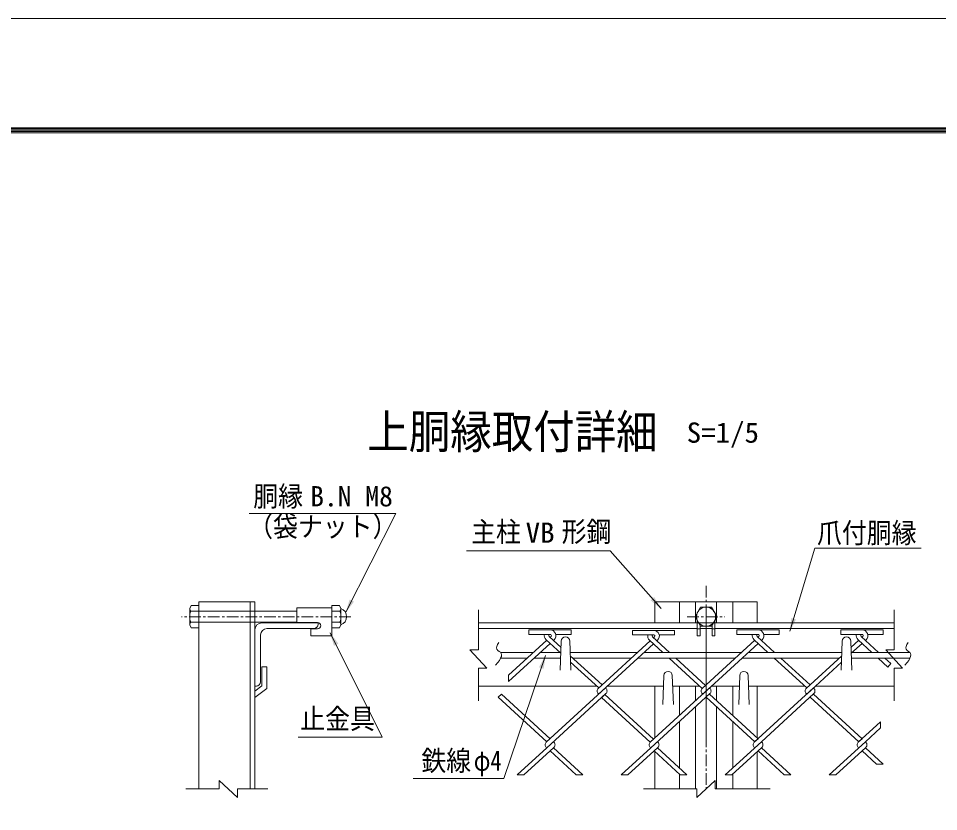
# Model space of a CAD drawing. Units: millimetres, scale not verified, with parts at other scales. Extents: x -4455 to 4455, y -3150 to 3150.
# Drawn here: x 747 to 2712, y 1457 to 3150 of the extents above; entities that cross this region are included whole.
import ezdxf
from ezdxf.enums import TextEntityAlignment as Align

# ---------------------------------------------------------------- set-up
doc = ezdxf.new("R2010")
doc.units = ezdxf.units.MM
doc.header["$LTSCALE"] = 20
doc.linetypes.add('DASHED', pattern=[7.5, 6, -1.5])
doc.linetypes.add('USER1', pattern=[2, 1.25, -0.25, 0.25, -0.25])
doc.layers.add('0-4_7詳細', color=7, linetype='Continuous', lineweight=18)
doc.layers.add('0-F_D-TTL', color=7, linetype='Continuous', lineweight=18)
doc.styles.add('ＭＳ ゴシック', font='')
doc.styles.get('ＭＳ ゴシック').set_extended_font_data('MS Gothic')

msp = doc.modelspace()

# ---------------------------------------------------------------- linework, layer by layer
at = {"layer": '0-4_7詳細', "color": 1, "linetype": 'USER1'}
for p, q in [((2214.95, 1939.34), (2214.95, 1505.41)), ((1456.43, 1873.19), (1094.64, 1873.19)), ((2174.66, 1873.19), (2255.3, 1873.19)), ((2214.95, 1874.74), (2214.95, 1609.17))]:
    msp.add_line(p, q, dxfattribs=at)
at = {"layer": '0-4_7詳細'}
for p, q in [((1115.88, 1896.71), (1131.75, 1896.71)), ((1131.75, 1904.84), (1131.75, 1505.41)), ((1251.75, 1904.84), (1131.75, 1904.84)), ((1241.25, 1904.84), (1241.25, 1505.41)), ((1251.75, 1904.84), (1251.75, 1505.41)), ((1341.18, 1892.15), (1416.18, 1892.15)), ((1341.18, 1892.15), (1341.18, 1860.65)), ((1416.18, 1849.67), (1416.18, 1896.71)), ((1416.18, 1892.15), (1416.18, 1832.15)), ((1435.38, 1855.43), (1435.38, 1890.95)), ((2105.45, 1904.84), (2105.45, 1859.84)), ((2324.45, 1904.84), (2105.45, 1904.84)), ((2157.95, 1904.84), (2157.95, 1859.84)), ((2192.45, 1904.84), (2192.45, 1859.84)), ((2237.45, 1904.84), (2237.45, 1859.84)), ((2271.95, 1904.84), (2271.95, 1859.84)), ((2324.45, 1904.84), (2324.45, 1859.84)), ((1114.61, 1885.19), (1131.75, 1885.19)), ((1251.75, 1885.19), (1341.18, 1885.19)), ((1433.32, 1885.19), (1416.18, 1885.19)), ((1112.55, 1855.43), (1115.88, 1849.67)), ((1114.61, 1861.19), (1131.75, 1861.19)), ((1251.75, 1861.19), (1341.18, 1861.19)), ((1277.25, 1847.84), (1377.75, 1847.84)), ((1341.18, 1860.65), (1385.43, 1860.65)), ((1371.18, 1847.15), (1385.43, 1847.15)), ((1371.18, 1847.15), (1371.18, 1832.15)), ((1433.32, 1861.19), (1416.18, 1861.19)), ((1432.05, 1849.67), (1416.18, 1849.67)), ((1435.38, 1855.43), (1432.05, 1849.67)), ((2196.2, 1859.84), (1728.87, 1859.84)), ((2196.2, 1847.84), (1728.87, 1847.84)), ((2079.95, 1859.84), (2349.95, 1859.84)), ((2196.2, 1864.93), (2196.2, 1832.15)), ((2198.67, 1860.65), (2196.2, 1860.65)), ((2202.2, 1847.15), (2196.2, 1847.15)), ((2230.77, 1859.84), (2199.14, 1859.84)), ((2227.7, 1847.84), (2202.2, 1847.84)), ((2227.7, 1854.54), (2227.7, 1832.15)), ((2227.7, 1847.15), (2233.7, 1847.15)), ((2231.23, 1860.65), (2233.7, 1860.65)), ((2233.7, 1864.93), (2233.7, 1832.15)), ((2616.53, 1859.84), (2233.7, 1859.84)), ((2616.53, 1847.84), (2233.7, 1847.84)), ((1251.75, 1724.84), (1251.75, 1844.84)), ((1263.75, 1733.84), (1263.75, 1834.34)), ((1371.18, 1832.15), (1416.18, 1832.15)), ((1881.91, 1829.23), (1883.97, 1831.12)), ((2147.87, 1843.9), (2147.87, 1834.3)), ((2227.7, 1832.15), (2233.7, 1832.15)), ((1903.7, 1759.34), (1905.95, 1820.84)), ((1926.2, 1759.34), (1923.93, 1821.5)), ((2503.7, 1759.34), (2505.95, 1820.84)), ((2526.2, 1759.34), (2523.95, 1820.84)), ((1846.56, 1796.84), (1776.06, 1796.84)), ((1903.05, 1796.84), (1860.77, 1796.84)), ((2068.59, 1796.84), (1924.83, 1796.84)), ((2290.62, 1796.84), (2082.8, 1796.84)), ((2505.08, 1796.84), (2304.83, 1796.84)), ((2650.06, 1796.84), (2526.86, 1796.84)), ((1833.47, 1784.84), (1776.59, 1784.84)), ((1904.64, 1784.84), (1847.68, 1784.84)), ((2055.49, 1784.84), (1930.36, 1784.84)), ((2277.52, 1784.84), (2069.7, 1784.84)), ((2499.55, 1784.84), (2291.73, 1784.84)), ((2650.6, 1784.84), (2525.27, 1784.84)), ((1266.4, 1766.38), (1266.4, 1725.37)), ((1276.9, 1766.38), (1266.4, 1766.38)), ((1276.9, 1766.38), (1276.9, 1720.22)), ((2122.7, 1685.84), (2124.95, 1747.34)), ((2145.2, 1685.84), (2142.95, 1747.34)), ((2284.7, 1685.84), (2286.95, 1747.34)), ((2307.2, 1685.84), (2304.95, 1747.34)), ((1251.75, 1714.05), (1266.4, 1725.37)), ((1251.75, 1724.84), (1254.75, 1724.84)), ((1251.75, 1700.78), (1276.9, 1720.22)), ((1981.63, 1724.84), (1728.87, 1724.84)), ((2124.13, 1724.84), (2004.23, 1724.84)), ((2105.45, 1724.84), (2105.45, 1614.15)), ((2201.51, 1724.84), (2143.78, 1724.84)), ((2157.95, 1724.84), (2157.95, 1662.25)), ((2192.45, 1724.84), (2192.45, 1693.87)), ((2286.13, 1724.84), (2226.25, 1724.84)), ((2237.45, 1724.84), (2237.45, 1693.87)), ((2271.95, 1724.84), (2271.95, 1662.25)), ((2425.68, 1724.84), (2305.78, 1724.84)), ((2324.45, 1724.84), (2324.45, 1614.15)), ((2616.53, 1724.84), (2448.28, 1724.84)), ((2192.45, 1680.85), (2192.45, 1505.41)), ((2237.45, 1680.85), (2237.45, 1505.41)), ((2157.95, 1649.23), (2157.95, 1550.24)), ((2271.95, 1649.23), (2271.95, 1550.24)), ((2105.45, 1585.33), (2105.45, 1505.41)), ((2324.45, 1585.33), (2324.45, 1505.41)), ((2157.95, 1537.22), (2157.95, 1505.41)), ((2271.95, 1537.22), (2271.95, 1505.41))]:
    msp.add_line(p, q, dxfattribs=at)
at = {"layer": '0-4_7詳細', "color": 4}
for p, q in [((1728.87, 1802.28), (1728.87, 1887.86)), ((2616.53, 1802.28), (2616.53, 1887.86)), ((2598.53, 1802.28), (2634.53, 1763.5)), ((2616.53, 1802.28), (2598.53, 1802.28)), ((1728.87, 1763.5), (1728.87, 1693.31)), ((1728.87, 1763.5), (1746.87, 1763.5)), ((2616.53, 1763.5), (2634.53, 1763.5)), ((2616.53, 1763.5), (2616.53, 1693.31)), ((1175.55, 1505.41), (1175.55, 1523.41)), ((1214.32, 1487.41), (1175.55, 1523.41)), ((2195.57, 1487.41), (2234.34, 1523.41)), ((2234.34, 1505.41), (2234.34, 1523.41)), ((1175.55, 1505.41), (1103.99, 1505.41)), ((1214.32, 1505.41), (1279.6, 1505.41)), ((1214.32, 1505.41), (1214.32, 1487.41)), ((2195.57, 1505.41), (2081.63, 1505.41)), ((2195.57, 1505.41), (2195.57, 1487.41)), ((2234.34, 1505.41), (2352.14, 1505.41))]:
    msp.add_line(p, q, dxfattribs=at)
at = {"layer": '0-4_7詳細', "color": 3, "linetype": 'DASHED'}
for p, q in [((1131.75, 1885.19), (1251.75, 1885.19)), ((1131.75, 1861.19), (1251.75, 1861.19))]:
    msp.add_line(p, q, dxfattribs=at)
at = {"layer": '0-4_7詳細', "color": 3}
for p, q in [((1882.35, 1844.89), (1836.91, 1844.89)), ((1836.91, 1844.89), (1836.91, 1835.29)), ((1882.35, 1835.29), (1836.91, 1835.29)), ((1879.85, 1831.12), (1905.47, 1807.64)), ((1881.48, 1844.89), (1926.91, 1844.89)), ((1881.48, 1835.29), (1882.35, 1835.29)), ((1894.11, 1835.29), (1926.91, 1835.29)), ((1926.91, 1844.89), (1926.91, 1835.29)), ((2057.87, 1843.9), (2057.87, 1834.3)), ((2103.31, 1843.9), (2057.87, 1843.9)), ((2103.31, 1834.3), (2057.87, 1834.3)), ((2100.81, 1830.14), (2137.15, 1796.84)), ((2102.43, 1843.9), (2147.87, 1843.9)), ((2102.43, 1834.3), (2103.31, 1834.3)), ((2102.87, 1828.25), (2104.93, 1830.14)), ((2115.06, 1834.3), (2147.87, 1834.3)), ((2280.97, 1844.89), (2280.97, 1835.29)), ((2326.4, 1844.89), (2280.97, 1844.89)), ((2326.4, 1835.29), (2280.97, 1835.29)), ((2323.91, 1831.12), (2361.32, 1796.84)), ((2325.53, 1844.89), (2370.97, 1844.89)), ((2325.53, 1835.29), (2326.4, 1835.29)), ((2325.97, 1829.23), (2328.03, 1831.12)), ((2338.16, 1835.29), (2370.97, 1835.29)), ((2370.97, 1844.89), (2370.97, 1835.29)), ((2548.43, 1844.89), (2503, 1844.89)), ((2503, 1844.89), (2503, 1835.29)), ((2548.43, 1835.29), (2503, 1835.29)), ((2545.94, 1831.12), (2583.35, 1796.84)), ((2548, 1829.23), (2545.94, 1831.12)), ((2547.56, 1844.89), (2593, 1844.89)), ((2547.56, 1835.29), (2548.43, 1835.29)), ((2548, 1829.23), (2550.05, 1831.12)), ((2560.19, 1835.29), (2593, 1835.29)), ((2593, 1844.89), (2593, 1835.29)), ((1793.46, 1748.18), (1874.81, 1822.72)), ((1793.46, 1735.16), (1881.91, 1816.21)), ((1873.37, 1824.04), (1905.01, 1795.04)), ((1889.02, 1822.72), (1890.45, 1824.04)), ((1983.68, 1719.03), (2095.76, 1821.74)), ((1984.75, 1706.99), (2102.87, 1815.23)), ((2094.33, 1823.06), (2122.94, 1796.84)), ((2109.97, 1821.74), (2111.41, 1823.06)), ((2206.78, 1720.01), (2318.86, 1822.72)), ((2207.85, 1707.97), (2325.97, 1816.21)), ((2317.43, 1824.04), (2347.11, 1796.84)), ((2333.07, 1822.72), (2334.51, 1824.04)), ((2524.44, 1807.64), (2540.89, 1822.72)), ((2524.9, 1795.04), (2548, 1816.21)), ((2539.45, 1824.04), (2569.14, 1796.84)), ((2540.89, 1822.72), (2539.45, 1824.04)), ((2555.1, 1822.72), (2556.54, 1824.04)), ((1925.09, 1789.66), (1992.93, 1727.51)), ((2428.81, 1720.01), (2504.81, 1789.66)), ((1925.59, 1776.19), (1985.82, 1721)), ((2136.04, 1784.84), (2206.78, 1720.01)), ((2150.24, 1784.84), (2213.88, 1726.52)), ((2360.2, 1784.84), (2429.88, 1721)), ((2374.41, 1784.84), (2436.98, 1727.51)), ((2429.88, 1707.97), (2504.32, 1776.19)), ((2582.23, 1784.84), (2603.11, 1765.71)), ((2596.44, 1784.84), (2609.22, 1773.13)), ((2603.11, 1765.71), (2609.22, 1773.13)), ((1793.46, 1748.18), (1793.46, 1735.16)), ((1873.74, 1605.27), (2000.03, 1721)), ((2000.03, 1721), (2001.1, 1720.01)), ((2000.03, 1721), (2001.1, 1720.01)), ((2095.76, 1605.27), (2222.06, 1721)), ((2222.06, 1721), (2223.13, 1720.01)), ((2222.06, 1721), (2223.13, 1720.01)), ((2317.79, 1605.27), (2444.09, 1721)), ((2428.81, 1720.01), (2436.98, 1727.51)), ((2444.09, 1721), (2445.16, 1720.01)), ((2444.09, 1721), (2445.16, 1720.01)), ((1778, 1707.97), (1770.9, 1701.46)), ((1770.9, 1701.46), (1874.81, 1606.25)), ((1778, 1707.97), (1881.91, 1612.76)), ((1874.81, 1593.23), (2001.1, 1708.96)), ((1984.75, 1708.96), (1985.82, 1707.97)), ((1984.75, 1708.96), (1985.82, 1707.97)), ((1991.86, 1700.48), (2095.76, 1605.27)), ((1992.93, 1701.46), (2001.1, 1708.96)), ((1998.96, 1706.99), (2102.87, 1611.78)), ((2096.84, 1593.23), (2223.13, 1708.96)), ((2206.78, 1708.96), (2207.85, 1707.97)), ((2214.95, 1701.46), (2318.86, 1606.25)), ((2222.06, 1707.97), (2325.97, 1612.76)), ((2333.07, 1606.25), (2445.16, 1708.96)), ((2428.81, 1708.96), (2429.88, 1707.97)), ((2436.98, 1701.46), (2540.89, 1606.25)), ((2444.09, 1707.97), (2548, 1612.76)), ((2539.82, 1605.27), (2587.58, 1649.03)), ((2555.1, 1606.25), (2587.58, 1636.01)), ((2587.58, 1636.01), (2587.58, 1649.03)), ((2317.79, 1605.27), (2325.97, 1612.76)), ((2539.82, 1605.27), (2548, 1612.76)), ((1812.01, 1535.68), (1874.81, 1593.23)), ((1826.22, 1535.68), (1890.09, 1594.21)), ((1873.74, 1594.21), (1874.81, 1593.23)), ((1873.74, 1594.21), (1874.81, 1593.23)), ((1881.91, 1586.72), (1890.09, 1594.21)), ((1889.02, 1606.25), (1890.09, 1605.27)), ((1889.02, 1606.25), (1890.09, 1605.27)), ((1889.02, 1593.23), (1951.82, 1535.68)), ((2034.04, 1535.68), (2096.84, 1593.23)), ((2048.25, 1535.68), (2112.12, 1594.21)), ((2095.76, 1594.21), (2096.84, 1593.23)), ((2095.76, 1594.21), (2096.84, 1593.23)), ((2103.94, 1586.72), (2112.12, 1594.21)), ((2111.05, 1606.25), (2112.12, 1605.27)), ((2111.05, 1606.25), (2112.12, 1605.27)), ((2111.05, 1593.23), (2173.84, 1535.68)), ((2256.07, 1535.68), (2333.07, 1606.25)), ((2270.27, 1535.68), (2334.14, 1594.21)), ((2317.79, 1594.21), (2318.86, 1593.23)), ((2333.07, 1606.25), (2334.14, 1605.27)), ((2333.07, 1606.25), (2334.14, 1605.27)), ((2333.07, 1593.23), (2395.87, 1535.68)), ((2478.09, 1535.68), (2555.1, 1606.25)), ((2492.3, 1535.68), (2556.17, 1594.21)), ((2539.82, 1594.21), (2540.89, 1593.23)), ((2555.1, 1606.25), (2556.17, 1605.27)), ((2555.1, 1606.25), (2556.17, 1605.27)), ((2555.1, 1593.23), (2593.32, 1558.2)), ((1881.91, 1586.72), (1937.61, 1535.68)), ((2103.94, 1586.72), (2159.63, 1535.68)), ((2325.97, 1586.72), (2381.66, 1535.68)), ((2548, 1586.72), (2579.11, 1558.2)), ((2579.11, 1558.2), (2593.32, 1558.2)), ((1812.01, 1535.68), (1826.22, 1535.68)), ((1937.61, 1535.68), (1951.82, 1535.68)), ((2034.04, 1535.68), (2048.25, 1535.68)), ((2159.63, 1535.68), (2173.84, 1535.68)), ((2256.07, 1535.68), (2270.27, 1535.68)), ((2381.66, 1535.68), (2395.87, 1535.68)), ((2478.09, 1535.68), (2492.3, 1535.68))]:
    msp.add_line(p, q, dxfattribs=at)
at = {"layer": '0-4_7詳細', "color": 4}
for points in [[(1239.7, 2093.47), (1552.93, 2093.47), (1445.97, 1882.67)], [(1772.86, 1818.11), (1772.55, 1817.72), (1769.89, 1813.52), (1768.32, 1809.76), (1767.85, 1806.45), (1768.47, 1803.57), (1770.2, 1801.14), (1773.01, 1799.15), (1775.84, 1797.15), (1777.6, 1794.67), (1778.28, 1791.71), (1777.88, 1788.28), (1776.42, 1784.37), (1773.88, 1779.99), (1770.26, 1775.13), (1765.57, 1769.79)], [(2646.86, 1818.11), (2646.55, 1817.72), (2643.89, 1813.52), (2642.32, 1809.76), (2641.85, 1806.45), (2642.48, 1803.57), (2644.2, 1801.14), (2647.02, 1799.15), (2649.84, 1797.15), (2651.6, 1794.67), (2652.28, 1791.71), (2651.89, 1788.28), (2650.42, 1784.37), (2647.88, 1779.99), (2644.27, 1775.13), (2639.58, 1769.79)], [(1728.87, 1802.28), (1710.87, 1802.28), (1746.87, 1763.5)]]:
    msp.add_lwpolyline(points, dxfattribs=at)
at = {"layer": '0-4_7詳細', "color": 1}
for points in [[(1703.77, 2013.48), (2010.48, 2013.48), (2118.81, 1890.42)], [(2674.45, 2019.45), (2447.2, 2019.45), (2394.07, 1842.02)], [(1343.9, 1616.26), (1523.69, 1616.26), (1412.53, 1838.41)], [(1589.43, 1527.67), (1783.33, 1527.67), (1872.18, 1790.08)]]:
    msp.add_lwpolyline(points, dxfattribs=at)
at = {"layer": '0-4_7詳細'}
for points in [[(1112.55, 1855.43), (1112.55, 1890.95), (1115.88, 1896.71)], [(1115.88, 1849.67), (1131.75, 1849.67), (1131.75, 1896.71)], [(1435.38, 1890.95), (1432.05, 1896.71), (1416.18, 1896.71)], [(1266.75, 1859.84), (1386.75, 1859.84), (1386.75, 1856.84)], [(2202.2, 1854.54), (2202.2, 1832.15), (2196.2, 1832.15)]]:
    msp.add_lwpolyline(points, dxfattribs=at)
at = {"layer": '0-4_7詳細', "color": 3}
msp.add_lwpolyline([(2238.47, 1873.19), (2226.71, 1893.56), (2203.19, 1893.56), (2191.43, 1873.19), (2203.19, 1852.82), (2226.71, 1852.82)], close=True, dxfattribs=at)
msp.add_circle((2214.95, 1873.19), 20.4, dxfattribs=at)
at = {"layer": '0-4_7詳細'}
for centre, radius, start, end in [((1121.64, 1890.95), 9.09, 180, 219.3382), ((1426.29, 1890.95), 9.09, 320.6618, 0), ((1428.24, 1873.19), 19.14, 291.90813, 68.09187), ((1148.55, 1873.19), 36, 160.52878, 199.47122), ((1399.38, 1873.19), 36, 340.52878, 19.47122), ((1121.64, 1855.43), 9.09, 140.6618, 180), ((1266.75, 1844.84), 15, 90, 180), ((1277.25, 1834.34), 13.5, 90, 180), ((1377.75, 1856.84), 9, 270, 0), ((1385.43, 1853.9), 6.75, 270, 90), ((1426.29, 1855.43), 9.09, 0, 39.3382), ((1914.95, 1820.84), 9, 0, 180), ((2514.95, 1820.84), 9, 0, 180), ((2133.95, 1747.34), 9, 0, 180), ((2295.95, 1747.34), 9, 0, 180), ((1254.75, 1733.84), 9, 270, 0)]:
    msp.add_arc(centre, radius, start, end, dxfattribs=at)
at = {"layer": '0-4_7詳細', "color": 3}
for centre, radius, start, end in [((1881.48, 1832.89), 12, 168.46304, 227.5), ((1881.48, 1832.89), 2.4, 90, 227.5), ((1882.35, 1832.89), 12, 312.5, 90), ((1882.35, 1832.89), 2.4, 312.5, 90), ((2102.43, 1831.9), 12, 168.46304, 227.5), ((2102.43, 1831.9), 2.4, 90, 227.5), ((2103.31, 1831.9), 12, 312.5, 90), ((2103.31, 1831.9), 2.4, 312.5, 90), ((2325.53, 1832.89), 12, 168.46304, 227.5), ((2325.53, 1832.89), 2.4, 90, 227.5), ((2326.4, 1832.89), 12, 312.5, 90), ((2326.4, 1832.89), 2.4, 312.5, 90), ((2547.56, 1832.89), 12, 168.46304, 227.5), ((2547.56, 1832.89), 2.4, 90, 227.5), ((2548.43, 1832.89), 12, 312.5, 90), ((2548.43, 1832.89), 2.4, 312.5, 90), ((1989.82, 1714.49), 7.5, 132.5, 227.5), ((1996.03, 1714.49), 7.5, 312.5, 47.5), ((2211.85, 1714.49), 7.5, 132.5, 227.5), ((2218.06, 1714.49), 7.5, 312.5, 47.5), ((2433.87, 1714.49), 7.5, 132.5, 227.5), ((2440.09, 1714.49), 7.5, 312.5, 47.5), ((1878.8, 1599.74), 7.5, 132.5, 227.5), ((1885.02, 1599.74), 7.5, 312.5, 47.5), ((2100.83, 1599.74), 7.5, 132.5, 227.5), ((2107.05, 1599.74), 7.5, 312.5, 47.5), ((2322.86, 1599.74), 7.5, 132.5, 227.5), ((2329.08, 1599.74), 7.5, 312.5, 47.5), ((2544.89, 1599.74), 7.5, 132.5, 227.5), ((2551.1, 1599.74), 7.5, 312.5, 47.5)]:
    msp.add_arc(centre, radius, start, end, dxfattribs=at)
at = {"layer": '0-4_7詳細', "color": 4}
msp.add_solid([(1445.06, 1880.89), (1453.99, 1910), (1463.28, 1905.29)], dxfattribs=at)
at = {"layer": '0-4_7詳細', "color": 1}
for points in [[(2120.14, 1888.92), (2096.4, 1908), (2104.22, 1914.88)], [(2393.5, 1840.1), (2397.11, 1870.34), (2407.09, 1867.35)], [(1411.64, 1840.2), (1429.72, 1815.7), (1420.4, 1811.04)], [(1872.82, 1791.97), (1868.13, 1761.89), (1858.26, 1765.23)]]:
    msp.add_solid(points, dxfattribs=at)
at = {"layer": '0-F_D-TTL', "color": 2}
msp.add_lwpolyline([(-4455.04, 3150.21), (4454.66, 3150.21), (4454.66, -3150.21), (-4455.04, -3150.21)], close=True, dxfattribs=at)
at = {"layer": '0-F_D-TTL'}
for points in [[(-4168.65, 2916.87), (4168.28, 2916.87), (4168.28, -2916.87), (-4168.65, -2916.87)], [(-4166, 2914.21), (4165.63, 2914.21), (4165.63, -2914.21), (-4166, -2914.21)], [(-4163.35, 2911.56), (4162.97, 2911.56), (4162.97, -2911.56), (-4163.35, -2911.56)], [(-4160.7, 2908.91), (4160.32, 2908.91), (4160.32, -2908.91), (-4160.7, -2908.91)], [(-4158.05, 2906.26), (4157.67, 2906.26), (4157.67, -2906.26), (-4158.05, -2906.26)]]:
    msp.add_lwpolyline(points, close=True, dxfattribs=at)

# ---------------------------------------------------------------- texts
at = {"layer": '0-4_7詳細', "style": 'ＭＳ ゴシック', "width": 0.9}
msp.add_text('上胴縁取付詳細', height=72.14, dxfattribs=at).set_placement((1491.67, 2210.52), align=Align.BOTTOM_LEFT)
at = {"layer": '0-4_7詳細', "color": 3, "style": 'ＭＳ ゴシック'}
for s, width, p in [('S=1/5', 1.05, (2173.59, 2231.48)), ('胴縁', 0.9, (1248.1, 2095.64)), ('（袋ナット）', 0.9, (1237.39, 2031.21)), ('主柱', 0.9, (1713.4, 2019.71)), ('VB', 1.05, (1829.8, 2017.91)), ('形鋼', 0.9, (1906.48, 2020.15)), ('爪付胴縁', 0.9, (2451.93, 2017.46)), ('止金具', 0.9, (1348.51, 1620.77)), ('鉄線', 0.9, (1607.1, 1531.26)), ('φ4', 0.8, (1718.89, 1531.26))]:
    msp.add_text(s, height=43.26, dxfattribs=dict(at, width=width)).set_placement(p, align=Align.BOTTOM_LEFT)
msp.add_text('B.N M8', height=43.26, dxfattribs=at).set_placement((1369.73, 2095.64), align=Align.BOTTOM_LEFT)

doc.saveas('drawing.dxf')
